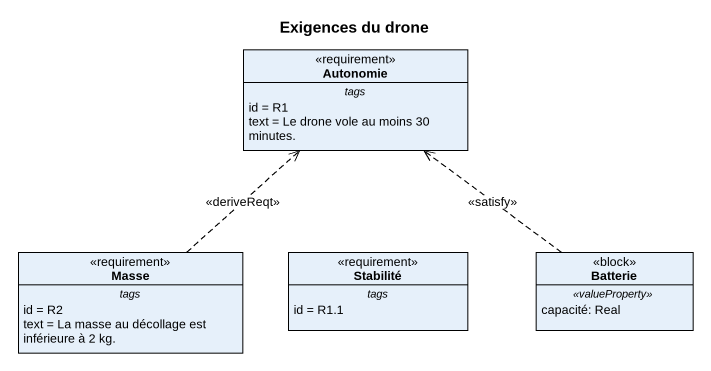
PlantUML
@startuml
title Exigences du drone
hide circle
hide empty members
class Autonomie <<requirement>> {
  -- tags --
  id = R1
  text = Le drone vole au moins 30 minutes.
}
class Masse <<requirement>> {
  -- tags --
  id = R2
  text = La masse au décollage est inférieure à 2 kg.
}
class Stabilité <<requirement>> {
  -- tags --
  id = R1.1
}
class Batterie <<block>> {
  .. <<valueProperty>> ..
  capacité: Real
}
Masse .up.> Autonomie : <<deriveReqt>>
Batterie .up.> Autonomie : <<satisfy>>
@enduml
